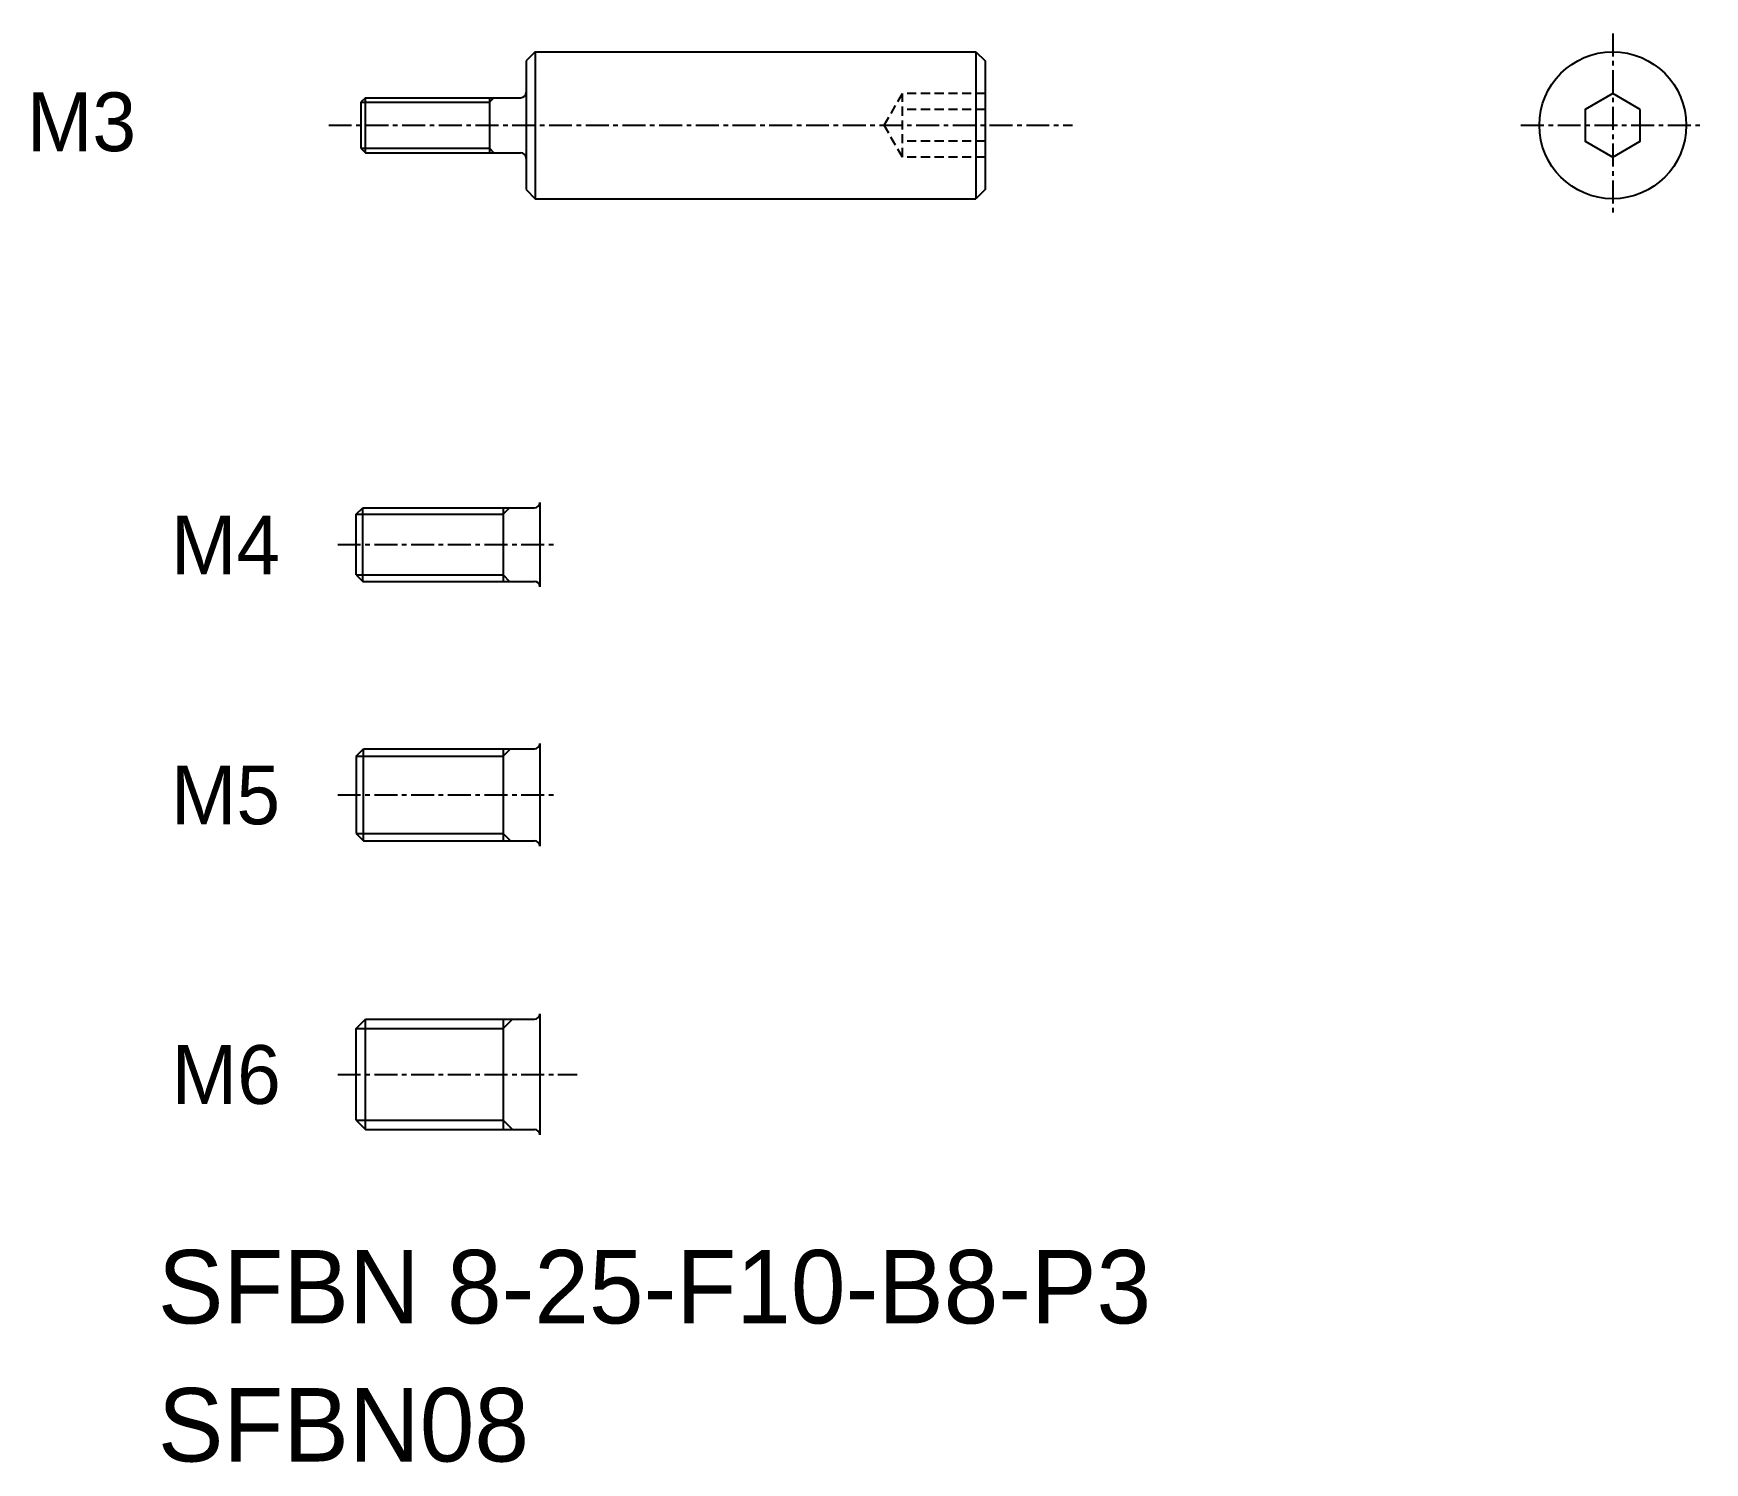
# Model space of a CAD drawing. Extents: x 150.8 to 241.8, y 95.4 to 173.2.
import ezdxf
from ezdxf.enums import TextEntityAlignment as Align

# ---------------------------------------------------------------- set-up
doc = ezdxf.new("R2010")
doc.units = 0
doc.linetypes.add('CENTER', pattern=[2, 1.25, -0.25, 0.25, -0.25])
doc.linetypes.add('DASHED', pattern=[0.75, 0.5, -0.25])
doc.layers.get('0').update_dxf_attribs({"linetype": 'CONTINUOUS'})
doc.layers.add('CENTER', color=1, linetype='CENTER')

msp = doc.modelspace()

# ---------------------------------------------------------------- linework, layer by layer
at = {"color": 7, "linetype": 'CONTINUOUS'}
for p, q in [((178.095, 172.197), (177.595, 171.697)), ((178.095, 172.197), (202.095, 172.197)), ((178.095, 172.197), (178.095, 164.197)), ((202.095, 172.197), (202.595, 171.697)), ((202.095, 172.197), (202.095, 164.197)), ((177.595, 171.697), (177.595, 164.697)), ((202.595, 171.697), (202.595, 164.697)), ((168.845, 169.697), (168.595, 169.447)), ((168.595, 169.447), (168.595, 166.947)), ((168.845, 166.697), (168.845, 169.697)), ((168.845, 169.697), (177.295, 169.697)), ((175.595, 169.697), (175.595, 166.697)), ((168.595, 166.947), (168.845, 166.697)), ((168.845, 166.697), (177.295, 166.697)), ((177.595, 164.697), (178.095, 164.197)), ((178.095, 164.197), (202.095, 164.197)), ((202.595, 164.697), (202.095, 164.197)), ((178.345, 147.669), (178.345, 143.069)), ((168.345, 147.019), (168.695, 147.369)), ((168.345, 143.719), (168.345, 147.019)), ((168.695, 147.369), (178.045, 147.369)), ((168.695, 143.369), (168.695, 147.369)), ((176.345, 147.369), (176.345, 143.369)), ((168.345, 143.719), (168.695, 143.369)), ((168.695, 143.369), (178.045, 143.369)), ((168.345, 133.845), (168.745, 134.245)), ((168.345, 133.845), (168.345, 129.645)), ((168.745, 134.245), (178.045, 134.245)), ((168.745, 129.245), (168.745, 134.245)), ((176.345, 134.245), (176.345, 129.245)), ((178.345, 134.545), (178.345, 128.945)), ((168.345, 129.645), (168.745, 129.245)), ((168.745, 129.245), (178.045, 129.245)), ((168.345, 119.029), (168.845, 119.529)), ((168.845, 113.529), (168.845, 119.529)), ((168.845, 119.529), (178.045, 119.529)), ((176.345, 119.529), (176.345, 113.529)), ((178.345, 119.829), (178.345, 113.229)), ((168.345, 114.029), (168.345, 119.029)), ((168.345, 114.029), (168.845, 113.529)), ((168.845, 113.529), (178.045, 113.529))]:
    msp.add_line(p, q, dxfattribs=at)
at = {"color": 3, "linetype": 'CONTINUOUS'}
for p, q in [((168.595, 169.447), (175.595, 169.447)), ((175.595, 169.447), (175.845, 169.697)), ((168.595, 166.947), (175.595, 166.947)), ((175.595, 166.947), (175.845, 166.697)), ((168.345, 147.019), (176.345, 147.019)), ((176.345, 147.019), (176.695, 147.369)), ((168.345, 143.719), (176.345, 143.719)), ((176.345, 143.719), (176.695, 143.369)), ((168.345, 133.845), (176.345, 133.845)), ((176.345, 133.845), (176.745, 134.245)), ((168.345, 129.645), (176.345, 129.645)), ((176.345, 129.645), (176.745, 129.245)), ((176.345, 119.029), (176.845, 119.529)), ((168.345, 119.029), (176.345, 119.029)), ((168.345, 114.029), (176.345, 114.029)), ((176.345, 114.029), (176.845, 113.529))]:
    msp.add_line(p, q, dxfattribs=at)
at = {"color": 3, "linetype": 'DASHED'}
for p, q in [((197.095, 168.197), (198.095, 169.929)), ((198.095, 166.465), (198.095, 169.929)), ((202.595, 169.929), (198.095, 169.929)), ((202.595, 169.063), (198.095, 169.063)), ((198.095, 166.465), (197.095, 168.197)), ((202.595, 167.331), (198.095, 167.331)), ((202.595, 166.465), (198.095, 166.465))]:
    msp.add_line(p, q, dxfattribs=at)
for p, q in [((202.595, 169.947), (202.595, 169.947)), ((202.595, 169.947), (202.595, 169.947)), ((202.595, 168.197), (202.595, 168.197)), ((202.595, 168.197), (202.595, 168.197))]:
    msp.add_line(p, q)
at = {"color": 7, "linetype": 'CONTINUOUS'}
msp.add_lwpolyline([(238.286, 169.063), (236.786, 169.929), (235.286, 169.063), (235.286, 167.331), (236.786, 166.465), (238.286, 167.331)], close=True, dxfattribs=at)
msp.add_circle((236.786, 168.197), 4, dxfattribs=at)
for centre, start, end in [((177.295, 169.997), 270, 0), ((177.295, 166.397), 0, 90), ((178.045, 147.669), 270, 0), ((178.045, 143.069), 0, 90), ((178.045, 134.545), 270, 0), ((178.045, 128.945), 0, 90), ((178.045, 119.829), 270, 0), ((178.045, 113.229), 0, 90)]:
    msp.add_arc(centre, 0.3, start, end, dxfattribs=at)
at = {"layer": 'CENTER', "color": 1, "linetype": 'CENTER'}
for p, q in [((236.786, 173.197), (236.786, 163.197)), ((166.842, 168.197), (207.363, 168.197)), ((231.786, 168.197), (241.786, 168.197)), ((167.331, 145.369), (179.212, 145.369)), ((167.331, 131.745), (179.212, 131.745)), ((167.331, 116.529), (180.367, 116.529))]:
    msp.add_line(p, q, dxfattribs=at)

# ---------------------------------------------------------------- texts
at = {"color": 7}
for s, p in [('M3', (156.351, 168.387)), ('M4', (164.195, 145.352)), ('M5', (164.195, 131.742)), ('M6', (164.234, 116.52))]:
    msp.add_text(s, height=3.2, dxfattribs=at).set_placement(p, align=Align.MIDDLE_RIGHT)
for s, p in [('SFBN 8-25-F10-B8-P3', (157.537, 102.968)), ('SFBN08', (157.537, 95.452))]:
    msp.add_text(s, height=4, dxfattribs=at).set_placement(p)

doc.saveas('drawing.dxf')
